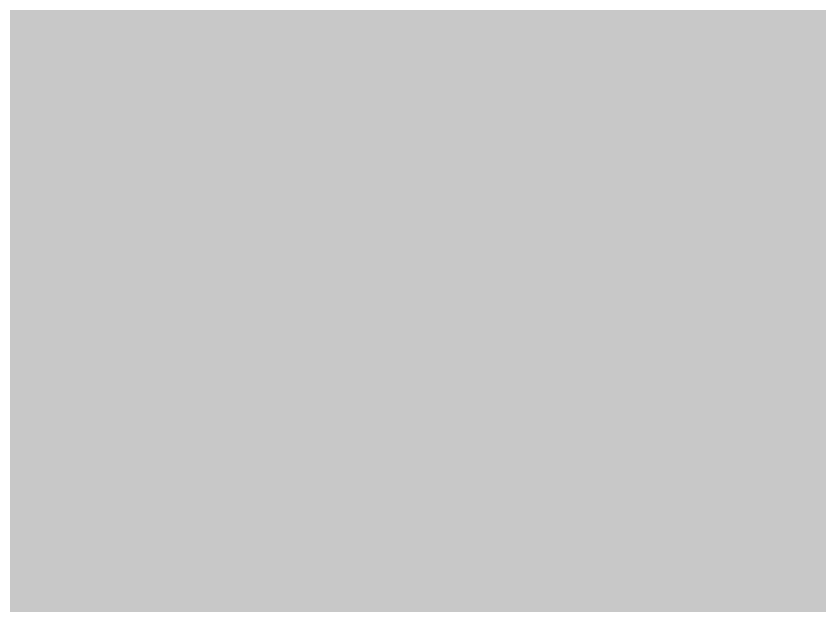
# Model space of a CAD drawing. Header units: millimetres. Extents: x -1113 to 415037, y -3642 to 28069.
# Drawn here: x 85582.89 to 85596.74, y 10288.24 to 10298.39 of the extents above; entities that cross this region are included whole.
import ezdxf

# ---------------------------------------------------------------- set-up
doc = ezdxf.new("R2010")
doc.units = ezdxf.units.MM
doc.layers.add('0) Стена 3.93м', color=3, linetype='Continuous', lineweight=60)
doc.layers.add('A-DOOR-1', color=7, linetype='Continuous', lineweight=5, true_color=0xc0c0c0)
doc.layers.add('A-FLOR-PATT-1', color=7, linetype='Continuous', lineweight=9, true_color=0xeef6ff, transparency=0.5)

# ---------------------------------------------------------------- blocks, each defined once
blk = doc.blocks.new('Дверь_Витражная_остекление_ - ВВ-17 остекление-32475309-Объем проектирования 1 этажа')
at = {"layer": 'A-DOOR-1'}
blk.add_arc((-985, -20), 985, 270, 0, dxfattribs=at)
blk = doc.blocks.new('1floor')
at = {"layer": 'A-FLOR-PATT-1'}
h = blk.add_hatch(color=256, dxfattribs=at)
h.paths.add_polyline_path([(85545, 9455), (85545, 10440), (85500, 10438.693), (85500, 9455)])
h.paths.add_polyline_path([(87475, 9455), (87520, 9455), (87520, 10440), (87475, 10440), (87475, 9631.063)])
at = {"layer": 'A-DOOR-1'}
blk.add_blockref('Дверь_Витражная_остекление_ - ВВ-17 остекление-32475309-Объем проектирования 1 этажа', (86485, 10460), dxfattribs=at)

msp = doc.modelspace()

# ---------------------------------------------------------------- block references
at = {"layer": '0) Стена 3.93м'}
msp.add_blockref('1floor', (64.702, -136.062), dxfattribs=at)

doc.saveas('drawing.dxf')
